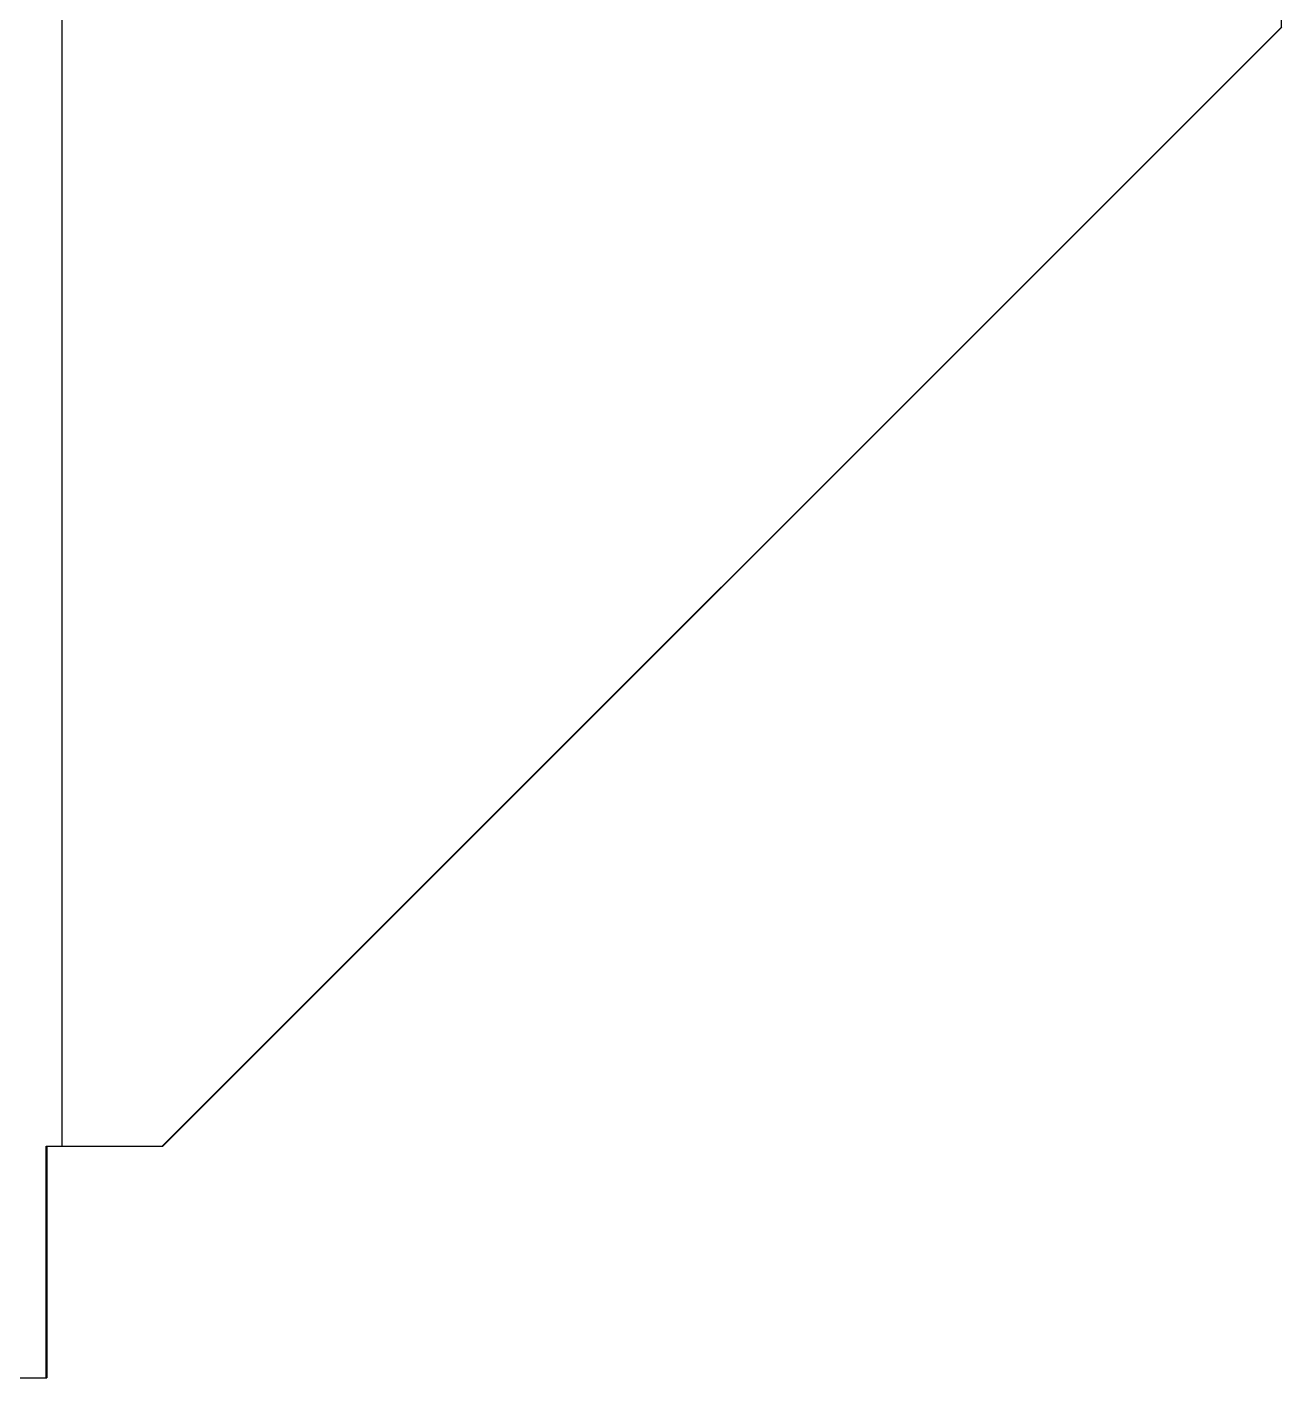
# Model space of a CAD drawing. Extents: x 0 to 390, y 0 to 1157.
# Drawn here: x 202.5 to 365.1, y 0 to 175 of the extents above; entities that cross this region are included whole.
import ezdxf

# ---------------------------------------------------------------- set-up
doc = ezdxf.new("R2010")
doc.units = 0
doc.layers.add('-15N-THT. THIẾT BỊ ĐÓNG MỞ', color=40, linetype='CONTINUOUS')

# ---------------------------------------------------------------- blocks, each defined once
blk = doc.blocks.new('06 - N - SC VSD CHIẾU HÔNG ATV630C11~C16N4')
at = {"layer": '-15N-THT. THIẾT BỊ ĐÓNG MỞ'}
for p, q in [((-25, -403.5), (-25, -275.5)), ((-183, -278.54), (-183, -548.5)), ((-25, -403.5), (-25, -278.51)), ((-170, -548.5), (-25, -403.5)), ((-25, -403.5), (-170, -548.5)), ((-169.92, -548.5), (-24.92, -403.5)), ((-24.92, -403.5), (-169.92, -548.5)), ((-25, -403.5), (-25, -403.5)), ((-185, -578.51), (-185, -548.5)), ((-185, -548.5), (-184.92, -548.5)), ((-184.92, -548.5), (-169.92, -548.5)), ((-184.92, -548.5), (-184.92, -578.51)), ((-170, -548.5), (-170, -548.5)), ((-169.92, -548.5), (-169.92, -548.5)), ((-375.01, -578.51), (-184.92, -578.51))]:
    blk.add_line(p, q, dxfattribs=at)

msp = doc.modelspace()

# ---------------------------------------------------------------- block references
msp.add_blockref('06 - N - SC VSD CHIẾU HÔNG ATV630C11~C16N4', (390, 578.51))

doc.saveas('drawing.dxf')
